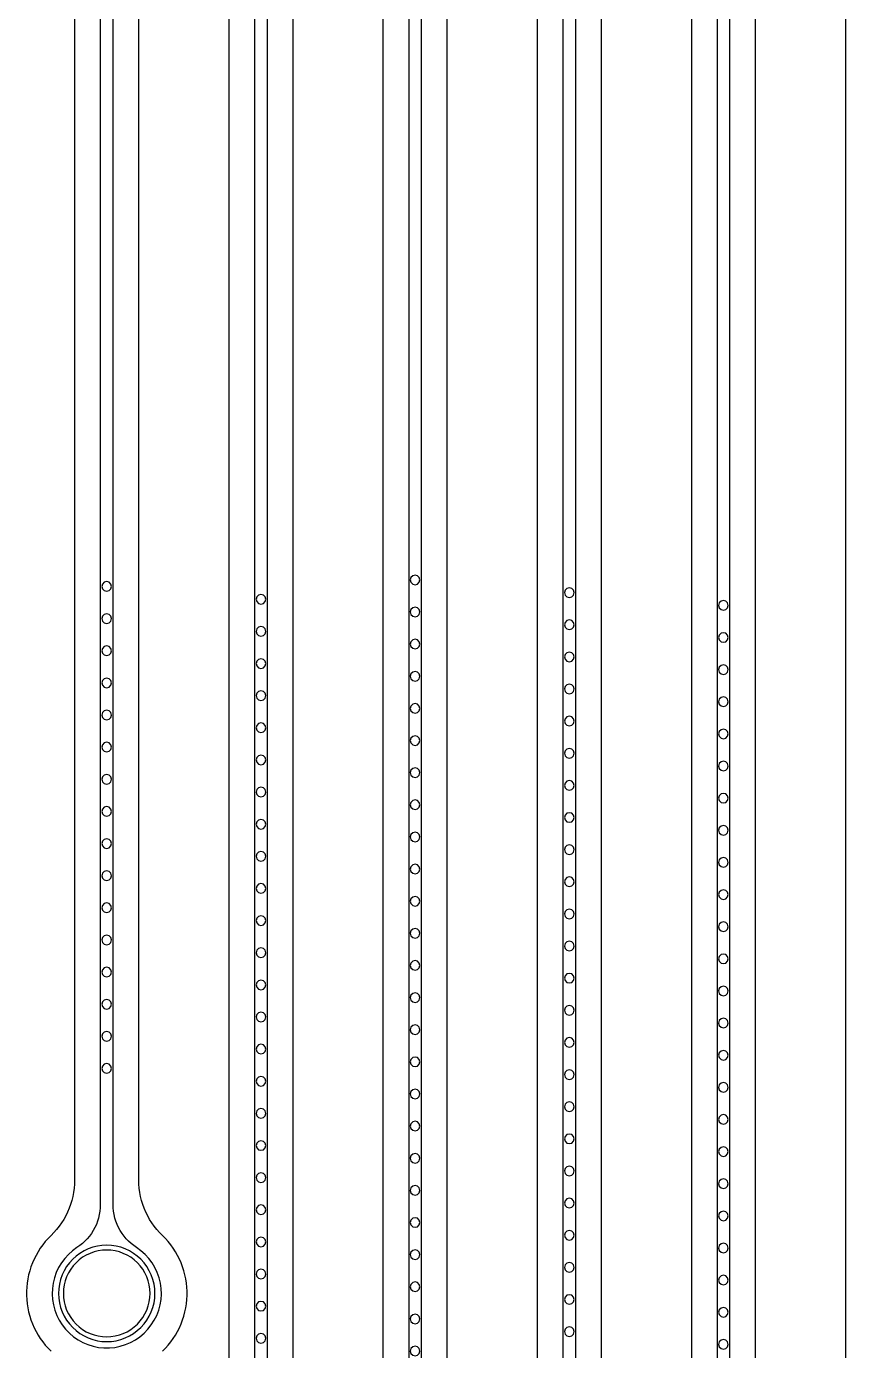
# Model space of a CAD drawing. Header units: metres. Extents: x -1805 to 1655, y -683 to 39617.
# Drawn here: x -785.5 to -658, y 3927.6 to 4133.7 of the extents above; entities that cross this region are included whole.
import ezdxf

# ---------------------------------------------------------------- set-up
doc = ezdxf.new("R2010")
doc.units = ezdxf.units.M
for name, color, linetype in [('Etching', 5, 'CONTINUOUS'), ('IONP', 7, 'CONTINUOUS'), ('Metal', 4, 'CONTINUOUS'), ('pad_etching', 1, 'CONTINUOUS'), ('PEDOT_SIROF', 6, 'CONTINUOUS')]:
    doc.layers.add(name, color=color, linetype=linetype)

msp = doc.modelspace()

# ---------------------------------------------------------------- linework, layer by layer
at = {"layer": 'Etching'}
for points in [[(-778, 9134.24), (-778, 3954.15), (-778.02, 3953.51), (-778.07, 3952.87), (-778.15, 3952.23), (-778.27, 3951.6), (-778.43, 3950.97), (-778.62, 3950.36), (-778.83, 3949.75), (-779.09, 3949.16), (-779.37, 3948.58), (-779.68, 3948.02), (-780.03, 3947.48), (-780.4, 3946.95), (-780.8, 3946.45), (-781.22, 3945.97), (-781.67, 3945.51), (-782.13, 3945.05), (-782.56, 3944.56), (-782.96, 3944.06), (-783.34, 3943.53), (-783.69, 3942.98), (-784.01, 3942.42), (-784.3, 3941.84), (-784.57, 3941.25), (-784.8, 3940.64), (-784.99, 3940.03), (-785.16, 3939.4), (-785.29, 3938.76), (-785.4, 3938.12), (-785.46, 3937.48), (-785.5, 3936.83), (-785.5, 3936.18), (-785.46, 3935.54), (-785.4, 3934.89), (-785.29, 3934.25), (-785.16, 3933.62), (-784.99, 3932.99), (-784.8, 3932.37), (-784.57, 3931.77), (-784.3, 3931.17), (-784.01, 3930.59), (-783.69, 3930.03), (-783.34, 3929.49), (-782.96, 3928.96), (-782.56, 3928.45), (-782.13, 3927.97), (-781.67, 3927.51)], [(-764.33, 3927.51), (-763.87, 3927.97), (-763.44, 3928.45), (-763.04, 3928.96), (-762.66, 3929.49), (-762.31, 3930.03), (-761.99, 3930.59), (-761.7, 3931.17), (-761.43, 3931.77), (-761.2, 3932.37), (-761.01, 3932.99), (-760.84, 3933.62), (-760.71, 3934.25), (-760.6, 3934.89), (-760.54, 3935.54), (-760.5, 3936.18), (-760.5, 3936.83), (-760.54, 3937.48), (-760.6, 3938.12), (-760.71, 3938.76), (-760.84, 3939.4), (-761.01, 3940.03), (-761.2, 3940.64), (-761.43, 3941.25), (-761.7, 3941.84), (-761.99, 3942.42), (-762.31, 3942.98), (-762.66, 3943.53), (-763.04, 3944.06), (-763.44, 3944.56), (-763.87, 3945.05), (-764.33, 3945.51), (-764.78, 3945.97), (-765.2, 3946.45), (-765.6, 3946.95), (-765.97, 3947.48), (-766.32, 3948.02), (-766.63, 3948.58), (-766.91, 3949.16), (-767.17, 3949.75), (-767.38, 3950.36), (-767.57, 3950.97), (-767.73, 3951.6), (-767.85, 3952.23), (-767.93, 3952.87), (-767.98, 3953.51), (-768, 3954.15), (-768, 9134.24)], [(-754, 9134.24), (-754, 3827.17)], [(-744, 3827.17), (-744, 9134.24)], [(-730, 9134.24), (-730, 3700.18)], [(-720, 3700.18), (-720, 9134.24)], [(-706, 9134.24), (-706, 3573.2)], [(-696, 3573.2), (-696, 9134.24)], [(-682, 9134.24), (-682, 3446.21)], [(-672, 3446.21), (-672, 9134.24)], [(-658, 9134.24), (-658, 3319.23)]]:
    msp.add_lwpolyline(points, dxfattribs=at)
at = {"layer": 'IONP'}
for points in [[(-772.25, 4046.51), (-772.35, 4046.88), (-772.62, 4047.16), (-773, 4047.26), (-773.38, 4047.16), (-773.65, 4046.88), (-773.75, 4046.51), (-773.65, 4046.13), (-773.38, 4045.86), (-773, 4045.76), (-772.62, 4045.86), (-772.35, 4046.13), (-772.25, 4046.51)], [(-724.25, 4047.54), (-724.35, 4047.91), (-724.62, 4048.19), (-725, 4048.29), (-725.38, 4048.19), (-725.65, 4047.91), (-725.75, 4047.54), (-725.65, 4047.16), (-725.38, 4046.89), (-725, 4046.79), (-724.62, 4046.89), (-724.35, 4047.16), (-724.25, 4047.54)], [(-748.25, 4044.52), (-748.35, 4044.9), (-748.62, 4045.17), (-749, 4045.27), (-749.38, 4045.17), (-749.65, 4044.9), (-749.75, 4044.52), (-749.65, 4044.15), (-749.38, 4043.87), (-749, 4043.77), (-748.62, 4043.87), (-748.35, 4044.15), (-748.25, 4044.52)], [(-700.25, 4045.56), (-700.35, 4045.93), (-700.62, 4046.21), (-701, 4046.31), (-701.38, 4046.21), (-701.65, 4045.93), (-701.75, 4045.56), (-701.65, 4045.18), (-701.38, 4044.91), (-701, 4044.81), (-700.62, 4044.91), (-700.35, 4045.18), (-700.25, 4045.56)], [(-724.25, 4042.54), (-724.35, 4042.91), (-724.62, 4043.19), (-725, 4043.29), (-725.38, 4043.19), (-725.65, 4042.91), (-725.75, 4042.54), (-725.65, 4042.16), (-725.38, 4041.89), (-725, 4041.79), (-724.62, 4041.89), (-724.35, 4042.16), (-724.25, 4042.54)], [(-676.25, 4043.57), (-676.35, 4043.95), (-676.62, 4044.22), (-677, 4044.32), (-677.38, 4044.22), (-677.65, 4043.95), (-677.75, 4043.57), (-677.65, 4043.2), (-677.38, 4042.92), (-677, 4042.82), (-676.62, 4042.92), (-676.35, 4043.2), (-676.25, 4043.57)], [(-772.25, 4041.51), (-772.35, 4041.88), (-772.62, 4042.16), (-773, 4042.26), (-773.38, 4042.16), (-773.65, 4041.88), (-773.75, 4041.51), (-773.65, 4041.13), (-773.38, 4040.86), (-773, 4040.76), (-772.62, 4040.86), (-772.35, 4041.13), (-772.25, 4041.51)], [(-700.25, 4040.56), (-700.35, 4040.93), (-700.62, 4041.21), (-701, 4041.31), (-701.38, 4041.21), (-701.65, 4040.93), (-701.75, 4040.56), (-701.65, 4040.18), (-701.38, 4039.91), (-701, 4039.81), (-700.62, 4039.91), (-700.35, 4040.18), (-700.25, 4040.56)], [(-748.25, 4039.52), (-748.35, 4039.9), (-748.62, 4040.17), (-749, 4040.27), (-749.38, 4040.17), (-749.65, 4039.9), (-749.75, 4039.52), (-749.65, 4039.15), (-749.38, 4038.87), (-749, 4038.77), (-748.62, 4038.87), (-748.35, 4039.15), (-748.25, 4039.52)], [(-724.25, 4037.54), (-724.35, 4037.91), (-724.62, 4038.19), (-725, 4038.29), (-725.38, 4038.19), (-725.65, 4037.91), (-725.75, 4037.54), (-725.65, 4037.16), (-725.38, 4036.89), (-725, 4036.79), (-724.62, 4036.89), (-724.35, 4037.16), (-724.25, 4037.54)], [(-676.25, 4038.57), (-676.35, 4038.95), (-676.62, 4039.22), (-677, 4039.32), (-677.38, 4039.22), (-677.65, 4038.95), (-677.75, 4038.57), (-677.65, 4038.2), (-677.38, 4037.92), (-677, 4037.82), (-676.62, 4037.92), (-676.35, 4038.2), (-676.25, 4038.57)], [(-772.25, 4036.51), (-772.35, 4036.88), (-772.62, 4037.16), (-773, 4037.26), (-773.38, 4037.16), (-773.65, 4036.88), (-773.75, 4036.51), (-773.65, 4036.13), (-773.38, 4035.86), (-773, 4035.76), (-772.62, 4035.86), (-772.35, 4036.13), (-772.25, 4036.51)], [(-700.25, 4035.56), (-700.35, 4035.93), (-700.62, 4036.21), (-701, 4036.31), (-701.38, 4036.21), (-701.65, 4035.93), (-701.75, 4035.56), (-701.65, 4035.18), (-701.38, 4034.91), (-701, 4034.81), (-700.62, 4034.91), (-700.35, 4035.18), (-700.25, 4035.56)], [(-748.25, 4034.52), (-748.35, 4034.9), (-748.62, 4035.17), (-749, 4035.27), (-749.38, 4035.17), (-749.65, 4034.9), (-749.75, 4034.52), (-749.65, 4034.15), (-749.38, 4033.87), (-749, 4033.77), (-748.62, 4033.87), (-748.35, 4034.15), (-748.25, 4034.52)], [(-676.25, 4033.57), (-676.35, 4033.95), (-676.62, 4034.22), (-677, 4034.32), (-677.38, 4034.22), (-677.65, 4033.95), (-677.75, 4033.57), (-677.65, 4033.2), (-677.38, 4032.92), (-677, 4032.82), (-676.62, 4032.92), (-676.35, 4033.2), (-676.25, 4033.57)], [(-772.25, 4031.51), (-772.35, 4031.88), (-772.62, 4032.16), (-773, 4032.26), (-773.38, 4032.16), (-773.65, 4031.88), (-773.75, 4031.51), (-773.65, 4031.13), (-773.38, 4030.86), (-773, 4030.76), (-772.62, 4030.86), (-772.35, 4031.13), (-772.25, 4031.51)], [(-724.25, 4032.54), (-724.35, 4032.91), (-724.62, 4033.19), (-725, 4033.29), (-725.38, 4033.19), (-725.65, 4032.91), (-725.75, 4032.54), (-725.65, 4032.16), (-725.38, 4031.89), (-725, 4031.79), (-724.62, 4031.89), (-724.35, 4032.16), (-724.25, 4032.54)], [(-748.25, 4029.52), (-748.35, 4029.9), (-748.62, 4030.17), (-749, 4030.27), (-749.38, 4030.17), (-749.65, 4029.9), (-749.75, 4029.52), (-749.65, 4029.15), (-749.38, 4028.87), (-749, 4028.77), (-748.62, 4028.87), (-748.35, 4029.15), (-748.25, 4029.52)], [(-700.25, 4030.56), (-700.35, 4030.93), (-700.62, 4031.21), (-701, 4031.31), (-701.38, 4031.21), (-701.65, 4030.93), (-701.75, 4030.56), (-701.65, 4030.18), (-701.38, 4029.91), (-701, 4029.81), (-700.62, 4029.91), (-700.35, 4030.18), (-700.25, 4030.56)], [(-724.25, 4027.54), (-724.35, 4027.91), (-724.62, 4028.19), (-725, 4028.29), (-725.38, 4028.19), (-725.65, 4027.91), (-725.75, 4027.54), (-725.65, 4027.16), (-725.38, 4026.89), (-725, 4026.79), (-724.62, 4026.89), (-724.35, 4027.16), (-724.25, 4027.54)], [(-676.25, 4028.57), (-676.35, 4028.95), (-676.62, 4029.22), (-677, 4029.32), (-677.38, 4029.22), (-677.65, 4028.95), (-677.75, 4028.57), (-677.65, 4028.2), (-677.38, 4027.92), (-677, 4027.82), (-676.62, 4027.92), (-676.35, 4028.2), (-676.25, 4028.57)], [(-772.25, 4026.51), (-772.35, 4026.88), (-772.62, 4027.16), (-773, 4027.26), (-773.38, 4027.16), (-773.65, 4026.88), (-773.75, 4026.51), (-773.65, 4026.13), (-773.38, 4025.86), (-773, 4025.76), (-772.62, 4025.86), (-772.35, 4026.13), (-772.25, 4026.51)], [(-700.25, 4025.56), (-700.35, 4025.93), (-700.62, 4026.21), (-701, 4026.31), (-701.38, 4026.21), (-701.65, 4025.93), (-701.75, 4025.56), (-701.65, 4025.18), (-701.38, 4024.91), (-701, 4024.81), (-700.62, 4024.91), (-700.35, 4025.18), (-700.25, 4025.56)], [(-748.25, 4024.52), (-748.35, 4024.9), (-748.62, 4025.17), (-749, 4025.27), (-749.38, 4025.17), (-749.65, 4024.9), (-749.75, 4024.52), (-749.65, 4024.15), (-749.38, 4023.87), (-749, 4023.77), (-748.62, 4023.87), (-748.35, 4024.15), (-748.25, 4024.52)], [(-676.25, 4023.57), (-676.35, 4023.95), (-676.62, 4024.22), (-677, 4024.32), (-677.38, 4024.22), (-677.65, 4023.95), (-677.75, 4023.57), (-677.65, 4023.2), (-677.38, 4022.92), (-677, 4022.82), (-676.62, 4022.92), (-676.35, 4023.2), (-676.25, 4023.57)], [(-772.25, 4021.51), (-772.35, 4021.88), (-772.62, 4022.16), (-773, 4022.26), (-773.38, 4022.16), (-773.65, 4021.88), (-773.75, 4021.51), (-773.65, 4021.13), (-773.38, 4020.86), (-773, 4020.76), (-772.62, 4020.86), (-772.35, 4021.13), (-772.25, 4021.51)], [(-724.25, 4022.54), (-724.35, 4022.91), (-724.62, 4023.19), (-725, 4023.29), (-725.38, 4023.19), (-725.65, 4022.91), (-725.75, 4022.54), (-725.65, 4022.16), (-725.38, 4021.89), (-725, 4021.79), (-724.62, 4021.89), (-724.35, 4022.16), (-724.25, 4022.54)], [(-748.25, 4019.52), (-748.35, 4019.9), (-748.62, 4020.17), (-749, 4020.27), (-749.38, 4020.17), (-749.65, 4019.9), (-749.75, 4019.52), (-749.65, 4019.15), (-749.38, 4018.87), (-749, 4018.77), (-748.62, 4018.87), (-748.35, 4019.15), (-748.25, 4019.52)], [(-700.25, 4020.56), (-700.35, 4020.93), (-700.62, 4021.21), (-701, 4021.31), (-701.38, 4021.21), (-701.65, 4020.93), (-701.75, 4020.56), (-701.65, 4020.18), (-701.38, 4019.91), (-701, 4019.81), (-700.62, 4019.91), (-700.35, 4020.18), (-700.25, 4020.56)], [(-724.25, 4017.54), (-724.35, 4017.91), (-724.62, 4018.19), (-725, 4018.29), (-725.38, 4018.19), (-725.65, 4017.91), (-725.75, 4017.54), (-725.65, 4017.16), (-725.38, 4016.89), (-725, 4016.79), (-724.62, 4016.89), (-724.35, 4017.16), (-724.25, 4017.54)], [(-676.25, 4018.57), (-676.35, 4018.95), (-676.62, 4019.22), (-677, 4019.32), (-677.38, 4019.22), (-677.65, 4018.95), (-677.75, 4018.57), (-677.65, 4018.2), (-677.38, 4017.92), (-677, 4017.82), (-676.62, 4017.92), (-676.35, 4018.2), (-676.25, 4018.57)], [(-772.25, 4016.51), (-772.35, 4016.88), (-772.62, 4017.16), (-773, 4017.26), (-773.38, 4017.16), (-773.65, 4016.88), (-773.75, 4016.51), (-773.65, 4016.13), (-773.38, 4015.86), (-773, 4015.76), (-772.62, 4015.86), (-772.35, 4016.13), (-772.25, 4016.51)], [(-700.25, 4015.56), (-700.35, 4015.93), (-700.62, 4016.21), (-701, 4016.31), (-701.38, 4016.21), (-701.65, 4015.93), (-701.75, 4015.56), (-701.65, 4015.18), (-701.38, 4014.91), (-701, 4014.81), (-700.62, 4014.91), (-700.35, 4015.18), (-700.25, 4015.56)], [(-748.25, 4014.52), (-748.35, 4014.9), (-748.62, 4015.17), (-749, 4015.27), (-749.38, 4015.17), (-749.65, 4014.9), (-749.75, 4014.52), (-749.65, 4014.15), (-749.38, 4013.87), (-749, 4013.77), (-748.62, 4013.87), (-748.35, 4014.15), (-748.25, 4014.52)], [(-676.25, 4013.57), (-676.35, 4013.95), (-676.62, 4014.22), (-677, 4014.32), (-677.38, 4014.22), (-677.65, 4013.95), (-677.75, 4013.57), (-677.65, 4013.2), (-677.38, 4012.92), (-677, 4012.82), (-676.62, 4012.92), (-676.35, 4013.2), (-676.25, 4013.57)], [(-772.25, 4011.51), (-772.35, 4011.88), (-772.62, 4012.16), (-773, 4012.26), (-773.38, 4012.16), (-773.65, 4011.88), (-773.75, 4011.51), (-773.65, 4011.13), (-773.38, 4010.86), (-773, 4010.76), (-772.62, 4010.86), (-772.35, 4011.13), (-772.25, 4011.51)], [(-724.25, 4012.54), (-724.35, 4012.91), (-724.62, 4013.19), (-725, 4013.29), (-725.38, 4013.19), (-725.65, 4012.91), (-725.75, 4012.54), (-725.65, 4012.16), (-725.38, 4011.89), (-725, 4011.79), (-724.62, 4011.89), (-724.35, 4012.16), (-724.25, 4012.54)], [(-748.25, 4009.52), (-748.35, 4009.9), (-748.62, 4010.17), (-749, 4010.27), (-749.38, 4010.17), (-749.65, 4009.9), (-749.75, 4009.52), (-749.65, 4009.15), (-749.38, 4008.87), (-749, 4008.77), (-748.62, 4008.87), (-748.35, 4009.15), (-748.25, 4009.52)], [(-700.25, 4010.56), (-700.35, 4010.93), (-700.62, 4011.21), (-701, 4011.31), (-701.38, 4011.21), (-701.65, 4010.93), (-701.75, 4010.56), (-701.65, 4010.18), (-701.38, 4009.91), (-701, 4009.81), (-700.62, 4009.91), (-700.35, 4010.18), (-700.25, 4010.56)], [(-724.25, 4007.54), (-724.35, 4007.91), (-724.62, 4008.19), (-725, 4008.29), (-725.38, 4008.19), (-725.65, 4007.91), (-725.75, 4007.54), (-725.65, 4007.16), (-725.38, 4006.89), (-725, 4006.79), (-724.62, 4006.89), (-724.35, 4007.16), (-724.25, 4007.54)], [(-676.25, 4008.57), (-676.35, 4008.95), (-676.62, 4009.22), (-677, 4009.32), (-677.38, 4009.22), (-677.65, 4008.95), (-677.75, 4008.57), (-677.65, 4008.2), (-677.38, 4007.92), (-677, 4007.82), (-676.62, 4007.92), (-676.35, 4008.2), (-676.25, 4008.57)], [(-772.25, 4006.51), (-772.35, 4006.88), (-772.62, 4007.16), (-773, 4007.26), (-773.38, 4007.16), (-773.65, 4006.88), (-773.75, 4006.51), (-773.65, 4006.13), (-773.38, 4005.86), (-773, 4005.76), (-772.62, 4005.86), (-772.35, 4006.13), (-772.25, 4006.51)], [(-748.25, 4004.52), (-748.35, 4004.9), (-748.62, 4005.17), (-749, 4005.27), (-749.38, 4005.17), (-749.65, 4004.9), (-749.75, 4004.52), (-749.65, 4004.15), (-749.38, 4003.87), (-749, 4003.77), (-748.62, 4003.87), (-748.35, 4004.15), (-748.25, 4004.52)], [(-700.25, 4005.56), (-700.35, 4005.93), (-700.62, 4006.21), (-701, 4006.31), (-701.38, 4006.21), (-701.65, 4005.93), (-701.75, 4005.56), (-701.65, 4005.18), (-701.38, 4004.91), (-701, 4004.81), (-700.62, 4004.91), (-700.35, 4005.18), (-700.25, 4005.56)], [(-724.25, 4002.54), (-724.35, 4002.91), (-724.62, 4003.19), (-725, 4003.29), (-725.38, 4003.19), (-725.65, 4002.91), (-725.75, 4002.54), (-725.65, 4002.16), (-725.38, 4001.89), (-725, 4001.79), (-724.62, 4001.89), (-724.35, 4002.16), (-724.25, 4002.54)], [(-676.25, 4003.57), (-676.35, 4003.95), (-676.62, 4004.22), (-677, 4004.32), (-677.38, 4004.22), (-677.65, 4003.95), (-677.75, 4003.57), (-677.65, 4003.2), (-677.38, 4002.92), (-677, 4002.82), (-676.62, 4002.92), (-676.35, 4003.2), (-676.25, 4003.57)], [(-772.25, 4001.51), (-772.35, 4001.88), (-772.62, 4002.16), (-773, 4002.26), (-773.38, 4002.16), (-773.65, 4001.88), (-773.75, 4001.51), (-773.65, 4001.13), (-773.38, 4000.86), (-773, 4000.76), (-772.62, 4000.86), (-772.35, 4001.13), (-772.25, 4001.51)], [(-700.25, 4000.56), (-700.35, 4000.93), (-700.62, 4001.21), (-701, 4001.31), (-701.38, 4001.21), (-701.65, 4000.93), (-701.75, 4000.56), (-701.65, 4000.18), (-701.38, 3999.91), (-701, 3999.81), (-700.62, 3999.91), (-700.35, 4000.18), (-700.25, 4000.56)], [(-748.25, 3999.52), (-748.35, 3999.9), (-748.62, 4000.17), (-749, 4000.27), (-749.38, 4000.17), (-749.65, 3999.9), (-749.75, 3999.52), (-749.65, 3999.15), (-749.38, 3998.87), (-749, 3998.77), (-748.62, 3998.87), (-748.35, 3999.15), (-748.25, 3999.52)], [(-676.25, 3998.57), (-676.35, 3998.95), (-676.62, 3999.22), (-677, 3999.32), (-677.38, 3999.22), (-677.65, 3998.95), (-677.75, 3998.57), (-677.65, 3998.2), (-677.38, 3997.92), (-677, 3997.82), (-676.62, 3997.92), (-676.35, 3998.2), (-676.25, 3998.57)], [(-772.25, 3996.51), (-772.35, 3996.88), (-772.62, 3997.16), (-773, 3997.26), (-773.38, 3997.16), (-773.65, 3996.88), (-773.75, 3996.51), (-773.65, 3996.13), (-773.38, 3995.86), (-773, 3995.76), (-772.62, 3995.86), (-772.35, 3996.13), (-772.25, 3996.51)], [(-724.25, 3997.54), (-724.35, 3997.91), (-724.62, 3998.19), (-725, 3998.29), (-725.38, 3998.19), (-725.65, 3997.91), (-725.75, 3997.54), (-725.65, 3997.16), (-725.38, 3996.89), (-725, 3996.79), (-724.62, 3996.89), (-724.35, 3997.16), (-724.25, 3997.54)], [(-748.25, 3994.52), (-748.35, 3994.9), (-748.62, 3995.17), (-749, 3995.27), (-749.38, 3995.17), (-749.65, 3994.9), (-749.75, 3994.52), (-749.65, 3994.15), (-749.38, 3993.87), (-749, 3993.77), (-748.62, 3993.87), (-748.35, 3994.15), (-748.25, 3994.52)], [(-700.25, 3995.56), (-700.35, 3995.93), (-700.62, 3996.21), (-701, 3996.31), (-701.38, 3996.21), (-701.65, 3995.93), (-701.75, 3995.56), (-701.65, 3995.18), (-701.38, 3994.91), (-701, 3994.81), (-700.62, 3994.91), (-700.35, 3995.18), (-700.25, 3995.56)], [(-724.25, 3992.54), (-724.35, 3992.91), (-724.62, 3993.19), (-725, 3993.29), (-725.38, 3993.19), (-725.65, 3992.91), (-725.75, 3992.54), (-725.65, 3992.16), (-725.38, 3991.89), (-725, 3991.79), (-724.62, 3991.89), (-724.35, 3992.16), (-724.25, 3992.54)], [(-676.25, 3993.57), (-676.35, 3993.95), (-676.62, 3994.22), (-677, 3994.32), (-677.38, 3994.22), (-677.65, 3993.95), (-677.75, 3993.57), (-677.65, 3993.2), (-677.38, 3992.92), (-677, 3992.82), (-676.62, 3992.92), (-676.35, 3993.2), (-676.25, 3993.57)], [(-772.25, 3991.51), (-772.35, 3991.88), (-772.62, 3992.16), (-773, 3992.26), (-773.38, 3992.16), (-773.65, 3991.88), (-773.75, 3991.51), (-773.65, 3991.13), (-773.38, 3990.86), (-773, 3990.76), (-772.62, 3990.86), (-772.35, 3991.13), (-772.25, 3991.51)], [(-700.25, 3990.56), (-700.35, 3990.93), (-700.62, 3991.21), (-701, 3991.31), (-701.38, 3991.21), (-701.65, 3990.93), (-701.75, 3990.56), (-701.65, 3990.18), (-701.38, 3989.91), (-701, 3989.81), (-700.62, 3989.91), (-700.35, 3990.18), (-700.25, 3990.56)], [(-748.25, 3989.52), (-748.35, 3989.9), (-748.62, 3990.17), (-749, 3990.27), (-749.38, 3990.17), (-749.65, 3989.9), (-749.75, 3989.52), (-749.65, 3989.15), (-749.38, 3988.87), (-749, 3988.77), (-748.62, 3988.87), (-748.35, 3989.15), (-748.25, 3989.52)], [(-676.25, 3988.57), (-676.35, 3988.95), (-676.62, 3989.22), (-677, 3989.32), (-677.38, 3989.22), (-677.65, 3988.95), (-677.75, 3988.57), (-677.65, 3988.2), (-677.38, 3987.92), (-677, 3987.82), (-676.62, 3987.92), (-676.35, 3988.2), (-676.25, 3988.57)], [(-772.25, 3986.51), (-772.35, 3986.88), (-772.62, 3987.16), (-773, 3987.26), (-773.38, 3987.16), (-773.65, 3986.88), (-773.75, 3986.51), (-773.65, 3986.13), (-773.38, 3985.86), (-773, 3985.76), (-772.62, 3985.86), (-772.35, 3986.13), (-772.25, 3986.51)], [(-724.25, 3987.54), (-724.35, 3987.91), (-724.62, 3988.19), (-725, 3988.29), (-725.38, 3988.19), (-725.65, 3987.91), (-725.75, 3987.54), (-725.65, 3987.16), (-725.38, 3986.89), (-725, 3986.79), (-724.62, 3986.89), (-724.35, 3987.16), (-724.25, 3987.54)], [(-748.25, 3984.52), (-748.35, 3984.9), (-748.62, 3985.17), (-749, 3985.27), (-749.38, 3985.17), (-749.65, 3984.9), (-749.75, 3984.52), (-749.65, 3984.15), (-749.38, 3983.87), (-749, 3983.77), (-748.62, 3983.87), (-748.35, 3984.15), (-748.25, 3984.52)], [(-700.25, 3985.56), (-700.35, 3985.93), (-700.62, 3986.21), (-701, 3986.31), (-701.38, 3986.21), (-701.65, 3985.93), (-701.75, 3985.56), (-701.65, 3985.18), (-701.38, 3984.91), (-701, 3984.81), (-700.62, 3984.91), (-700.35, 3985.18), (-700.25, 3985.56)], [(-724.25, 3982.54), (-724.35, 3982.91), (-724.62, 3983.19), (-725, 3983.29), (-725.38, 3983.19), (-725.65, 3982.91), (-725.75, 3982.54), (-725.65, 3982.16), (-725.38, 3981.89), (-725, 3981.79), (-724.62, 3981.89), (-724.35, 3982.16), (-724.25, 3982.54)], [(-676.25, 3983.57), (-676.35, 3983.95), (-676.62, 3984.22), (-677, 3984.32), (-677.38, 3984.22), (-677.65, 3983.95), (-677.75, 3983.57), (-677.65, 3983.2), (-677.38, 3982.92), (-677, 3982.82), (-676.62, 3982.92), (-676.35, 3983.2), (-676.25, 3983.57)], [(-772.25, 3981.51), (-772.35, 3981.88), (-772.62, 3982.16), (-773, 3982.26), (-773.38, 3982.16), (-773.65, 3981.88), (-773.75, 3981.51), (-773.65, 3981.13), (-773.38, 3980.86), (-773, 3980.76), (-772.62, 3980.86), (-772.35, 3981.13), (-772.25, 3981.51)], [(-700.25, 3980.56), (-700.35, 3980.93), (-700.62, 3981.21), (-701, 3981.31), (-701.38, 3981.21), (-701.65, 3980.93), (-701.75, 3980.56), (-701.65, 3980.18), (-701.38, 3979.91), (-701, 3979.81), (-700.62, 3979.91), (-700.35, 3980.18), (-700.25, 3980.56)], [(-748.25, 3979.52), (-748.35, 3979.9), (-748.62, 3980.17), (-749, 3980.27), (-749.38, 3980.17), (-749.65, 3979.9), (-749.75, 3979.52), (-749.65, 3979.15), (-749.38, 3978.87), (-749, 3978.77), (-748.62, 3978.87), (-748.35, 3979.15), (-748.25, 3979.52)], [(-676.25, 3978.57), (-676.35, 3978.95), (-676.62, 3979.22), (-677, 3979.32), (-677.38, 3979.22), (-677.65, 3978.95), (-677.75, 3978.57), (-677.65, 3978.2), (-677.38, 3977.92), (-677, 3977.82), (-676.62, 3977.92), (-676.35, 3978.2), (-676.25, 3978.57)], [(-772.25, 3976.51), (-772.35, 3976.88), (-772.62, 3977.16), (-773, 3977.26), (-773.38, 3977.16), (-773.65, 3976.88), (-773.75, 3976.51), (-773.65, 3976.13), (-773.38, 3975.86), (-773, 3975.76), (-772.62, 3975.86), (-772.35, 3976.13), (-772.25, 3976.51)], [(-724.25, 3977.54), (-724.35, 3977.91), (-724.62, 3978.19), (-725, 3978.29), (-725.38, 3978.19), (-725.65, 3977.91), (-725.75, 3977.54), (-725.65, 3977.16), (-725.38, 3976.89), (-725, 3976.79), (-724.62, 3976.89), (-724.35, 3977.16), (-724.25, 3977.54)], [(-748.25, 3974.52), (-748.35, 3974.9), (-748.62, 3975.17), (-749, 3975.27), (-749.38, 3975.17), (-749.65, 3974.9), (-749.75, 3974.52), (-749.65, 3974.15), (-749.38, 3973.87), (-749, 3973.77), (-748.62, 3973.87), (-748.35, 3974.15), (-748.25, 3974.52)], [(-700.25, 3975.56), (-700.35, 3975.93), (-700.62, 3976.21), (-701, 3976.31), (-701.38, 3976.21), (-701.65, 3975.93), (-701.75, 3975.56), (-701.65, 3975.18), (-701.38, 3974.91), (-701, 3974.81), (-700.62, 3974.91), (-700.35, 3975.18), (-700.25, 3975.56)], [(-724.25, 3972.54), (-724.35, 3972.91), (-724.62, 3973.19), (-725, 3973.29), (-725.38, 3973.19), (-725.65, 3972.91), (-725.75, 3972.54), (-725.65, 3972.16), (-725.38, 3971.89), (-725, 3971.79), (-724.62, 3971.89), (-724.35, 3972.16), (-724.25, 3972.54)], [(-676.25, 3973.57), (-676.35, 3973.95), (-676.62, 3974.22), (-677, 3974.32), (-677.38, 3974.22), (-677.65, 3973.95), (-677.75, 3973.57), (-677.65, 3973.2), (-677.38, 3972.92), (-677, 3972.82), (-676.62, 3972.92), (-676.35, 3973.2), (-676.25, 3973.57)], [(-772.25, 3971.51), (-772.35, 3971.88), (-772.62, 3972.16), (-773, 3972.26), (-773.38, 3972.16), (-773.65, 3971.88), (-773.75, 3971.51), (-773.65, 3971.13), (-773.38, 3970.86), (-773, 3970.76), (-772.62, 3970.86), (-772.35, 3971.13), (-772.25, 3971.51)], [(-748.25, 3969.52), (-748.35, 3969.9), (-748.62, 3970.17), (-749, 3970.27), (-749.38, 3970.17), (-749.65, 3969.9), (-749.75, 3969.52), (-749.65, 3969.15), (-749.38, 3968.87), (-749, 3968.77), (-748.62, 3968.87), (-748.35, 3969.15), (-748.25, 3969.52)], [(-700.25, 3970.56), (-700.35, 3970.93), (-700.62, 3971.21), (-701, 3971.31), (-701.38, 3971.21), (-701.65, 3970.93), (-701.75, 3970.56), (-701.65, 3970.18), (-701.38, 3969.91), (-701, 3969.81), (-700.62, 3969.91), (-700.35, 3970.18), (-700.25, 3970.56)], [(-724.25, 3967.54), (-724.35, 3967.91), (-724.62, 3968.19), (-725, 3968.29), (-725.38, 3968.19), (-725.65, 3967.91), (-725.75, 3967.54), (-725.65, 3967.16), (-725.38, 3966.89), (-725, 3966.79), (-724.62, 3966.89), (-724.35, 3967.16), (-724.25, 3967.54)], [(-676.25, 3968.57), (-676.35, 3968.95), (-676.62, 3969.22), (-677, 3969.32), (-677.38, 3969.22), (-677.65, 3968.95), (-677.75, 3968.57), (-677.65, 3968.2), (-677.38, 3967.92), (-677, 3967.82), (-676.62, 3967.92), (-676.35, 3968.2), (-676.25, 3968.57)], [(-700.25, 3965.56), (-700.35, 3965.93), (-700.62, 3966.21), (-701, 3966.31), (-701.38, 3966.21), (-701.65, 3965.93), (-701.75, 3965.56), (-701.65, 3965.18), (-701.38, 3964.91), (-701, 3964.81), (-700.62, 3964.91), (-700.35, 3965.18), (-700.25, 3965.56)], [(-748.25, 3964.52), (-748.35, 3964.9), (-748.62, 3965.17), (-749, 3965.27), (-749.38, 3965.17), (-749.65, 3964.9), (-749.75, 3964.52), (-749.65, 3964.15), (-749.38, 3963.87), (-749, 3963.77), (-748.62, 3963.87), (-748.35, 3964.15), (-748.25, 3964.52)], [(-676.25, 3963.57), (-676.35, 3963.95), (-676.62, 3964.22), (-677, 3964.32), (-677.38, 3964.22), (-677.65, 3963.95), (-677.75, 3963.57), (-677.65, 3963.2), (-677.38, 3962.92), (-677, 3962.82), (-676.62, 3962.92), (-676.35, 3963.2), (-676.25, 3963.57)], [(-724.25, 3962.54), (-724.35, 3962.91), (-724.62, 3963.19), (-725, 3963.29), (-725.38, 3963.19), (-725.65, 3962.91), (-725.75, 3962.54), (-725.65, 3962.16), (-725.38, 3961.89), (-725, 3961.79), (-724.62, 3961.89), (-724.35, 3962.16), (-724.25, 3962.54)], [(-748.25, 3959.52), (-748.35, 3959.9), (-748.62, 3960.17), (-749, 3960.27), (-749.38, 3960.17), (-749.65, 3959.9), (-749.75, 3959.52), (-749.65, 3959.15), (-749.38, 3958.87), (-749, 3958.77), (-748.62, 3958.87), (-748.35, 3959.15), (-748.25, 3959.52)], [(-700.25, 3960.56), (-700.35, 3960.93), (-700.62, 3961.21), (-701, 3961.31), (-701.38, 3961.21), (-701.65, 3960.93), (-701.75, 3960.56), (-701.65, 3960.18), (-701.38, 3959.91), (-701, 3959.81), (-700.62, 3959.91), (-700.35, 3960.18), (-700.25, 3960.56)], [(-724.25, 3957.54), (-724.35, 3957.91), (-724.62, 3958.19), (-725, 3958.29), (-725.38, 3958.19), (-725.65, 3957.91), (-725.75, 3957.54), (-725.65, 3957.16), (-725.38, 3956.89), (-725, 3956.79), (-724.62, 3956.89), (-724.35, 3957.16), (-724.25, 3957.54)], [(-676.25, 3958.57), (-676.35, 3958.95), (-676.62, 3959.22), (-677, 3959.32), (-677.38, 3959.22), (-677.65, 3958.95), (-677.75, 3958.57), (-677.65, 3958.2), (-677.38, 3957.92), (-677, 3957.82), (-676.62, 3957.92), (-676.35, 3958.2), (-676.25, 3958.57)], [(-700.25, 3955.56), (-700.35, 3955.93), (-700.62, 3956.21), (-701, 3956.31), (-701.38, 3956.21), (-701.65, 3955.93), (-701.75, 3955.56), (-701.65, 3955.18), (-701.38, 3954.91), (-701, 3954.81), (-700.62, 3954.91), (-700.35, 3955.18), (-700.25, 3955.56)], [(-748.25, 3954.52), (-748.35, 3954.9), (-748.62, 3955.17), (-749, 3955.27), (-749.38, 3955.17), (-749.65, 3954.9), (-749.75, 3954.52), (-749.65, 3954.15), (-749.38, 3953.87), (-749, 3953.77), (-748.62, 3953.87), (-748.35, 3954.15), (-748.25, 3954.52)], [(-676.25, 3953.57), (-676.35, 3953.95), (-676.62, 3954.22), (-677, 3954.32), (-677.38, 3954.22), (-677.65, 3953.95), (-677.75, 3953.57), (-677.65, 3953.2), (-677.38, 3952.92), (-677, 3952.82), (-676.62, 3952.92), (-676.35, 3953.2), (-676.25, 3953.57)], [(-724.25, 3952.54), (-724.35, 3952.91), (-724.62, 3953.19), (-725, 3953.29), (-725.38, 3953.19), (-725.65, 3952.91), (-725.75, 3952.54), (-725.65, 3952.16), (-725.38, 3951.89), (-725, 3951.79), (-724.62, 3951.89), (-724.35, 3952.16), (-724.25, 3952.54)], [(-748.25, 3949.52), (-748.35, 3949.9), (-748.62, 3950.17), (-749, 3950.27), (-749.38, 3950.17), (-749.65, 3949.9), (-749.75, 3949.52), (-749.65, 3949.15), (-749.38, 3948.87), (-749, 3948.77), (-748.62, 3948.87), (-748.35, 3949.15), (-748.25, 3949.52)], [(-700.25, 3950.56), (-700.35, 3950.93), (-700.62, 3951.21), (-701, 3951.31), (-701.38, 3951.21), (-701.65, 3950.93), (-701.75, 3950.56), (-701.65, 3950.18), (-701.38, 3949.91), (-701, 3949.81), (-700.62, 3949.91), (-700.35, 3950.18), (-700.25, 3950.56)], [(-724.25, 3947.54), (-724.35, 3947.91), (-724.62, 3948.19), (-725, 3948.29), (-725.38, 3948.19), (-725.65, 3947.91), (-725.75, 3947.54), (-725.65, 3947.16), (-725.38, 3946.89), (-725, 3946.79), (-724.62, 3946.89), (-724.35, 3947.16), (-724.25, 3947.54)], [(-676.25, 3948.57), (-676.35, 3948.95), (-676.62, 3949.22), (-677, 3949.32), (-677.38, 3949.22), (-677.65, 3948.95), (-677.75, 3948.57), (-677.65, 3948.2), (-677.38, 3947.92), (-677, 3947.82), (-676.62, 3947.92), (-676.35, 3948.2), (-676.25, 3948.57)], [(-700.25, 3945.56), (-700.35, 3945.93), (-700.62, 3946.21), (-701, 3946.31), (-701.38, 3946.21), (-701.65, 3945.93), (-701.75, 3945.56), (-701.65, 3945.18), (-701.38, 3944.91), (-701, 3944.81), (-700.62, 3944.91), (-700.35, 3945.18), (-700.25, 3945.56)], [(-748.25, 3944.52), (-748.35, 3944.9), (-748.62, 3945.17), (-749, 3945.27), (-749.38, 3945.17), (-749.65, 3944.9), (-749.75, 3944.52), (-749.65, 3944.15), (-749.38, 3943.87), (-749, 3943.77), (-748.62, 3943.87), (-748.35, 3944.15), (-748.25, 3944.52)], [(-676.25, 3943.57), (-676.35, 3943.95), (-676.62, 3944.22), (-677, 3944.32), (-677.38, 3944.22), (-677.65, 3943.95), (-677.75, 3943.57), (-677.65, 3943.2), (-677.38, 3942.92), (-677, 3942.82), (-676.62, 3942.92), (-676.35, 3943.2), (-676.25, 3943.57)], [(-724.25, 3942.54), (-724.35, 3942.91), (-724.62, 3943.19), (-725, 3943.29), (-725.38, 3943.19), (-725.65, 3942.91), (-725.75, 3942.54), (-725.65, 3942.16), (-725.38, 3941.89), (-725, 3941.79), (-724.62, 3941.89), (-724.35, 3942.16), (-724.25, 3942.54)], [(-748.25, 3939.52), (-748.35, 3939.9), (-748.62, 3940.17), (-749, 3940.27), (-749.38, 3940.17), (-749.65, 3939.9), (-749.75, 3939.52), (-749.65, 3939.15), (-749.38, 3938.87), (-749, 3938.77), (-748.62, 3938.87), (-748.35, 3939.15), (-748.25, 3939.52)], [(-700.25, 3940.56), (-700.35, 3940.93), (-700.62, 3941.21), (-701, 3941.31), (-701.38, 3941.21), (-701.65, 3940.93), (-701.75, 3940.56), (-701.65, 3940.18), (-701.38, 3939.91), (-701, 3939.81), (-700.62, 3939.91), (-700.35, 3940.18), (-700.25, 3940.56)], [(-724.25, 3937.54), (-724.35, 3937.91), (-724.62, 3938.19), (-725, 3938.29), (-725.38, 3938.19), (-725.65, 3937.91), (-725.75, 3937.54), (-725.65, 3937.16), (-725.38, 3936.89), (-725, 3936.79), (-724.62, 3936.89), (-724.35, 3937.16), (-724.25, 3937.54)], [(-676.25, 3938.57), (-676.35, 3938.95), (-676.62, 3939.22), (-677, 3939.32), (-677.38, 3939.22), (-677.65, 3938.95), (-677.75, 3938.57), (-677.65, 3938.2), (-677.38, 3937.92), (-677, 3937.82), (-676.62, 3937.92), (-676.35, 3938.2), (-676.25, 3938.57)], [(-748.25, 3934.52), (-748.35, 3934.9), (-748.62, 3935.17), (-749, 3935.27), (-749.38, 3935.17), (-749.65, 3934.9), (-749.75, 3934.52), (-749.65, 3934.15), (-749.38, 3933.87), (-749, 3933.77), (-748.62, 3933.87), (-748.35, 3934.15), (-748.25, 3934.52)], [(-700.25, 3935.56), (-700.35, 3935.93), (-700.62, 3936.21), (-701, 3936.31), (-701.38, 3936.21), (-701.65, 3935.93), (-701.75, 3935.56), (-701.65, 3935.18), (-701.38, 3934.91), (-701, 3934.81), (-700.62, 3934.91), (-700.35, 3935.18), (-700.25, 3935.56)], [(-724.25, 3932.54), (-724.35, 3932.91), (-724.62, 3933.19), (-725, 3933.29), (-725.38, 3933.19), (-725.65, 3932.91), (-725.75, 3932.54), (-725.65, 3932.16), (-725.38, 3931.89), (-725, 3931.79), (-724.62, 3931.89), (-724.35, 3932.16), (-724.25, 3932.54)], [(-676.25, 3933.57), (-676.35, 3933.95), (-676.62, 3934.22), (-677, 3934.32), (-677.38, 3934.22), (-677.65, 3933.95), (-677.75, 3933.57), (-677.65, 3933.2), (-677.38, 3932.92), (-677, 3932.82), (-676.62, 3932.92), (-676.35, 3933.2), (-676.25, 3933.57)], [(-700.25, 3930.56), (-700.35, 3930.93), (-700.62, 3931.21), (-701, 3931.31), (-701.38, 3931.21), (-701.65, 3930.93), (-701.75, 3930.56), (-701.65, 3930.18), (-701.38, 3929.91), (-701, 3929.81), (-700.62, 3929.91), (-700.35, 3930.18), (-700.25, 3930.56)], [(-748.25, 3929.52), (-748.35, 3929.9), (-748.62, 3930.17), (-749, 3930.27), (-749.38, 3930.17), (-749.65, 3929.9), (-749.75, 3929.52), (-749.65, 3929.15), (-749.38, 3928.87), (-749, 3928.77), (-748.62, 3928.87), (-748.35, 3929.15), (-748.25, 3929.52)], [(-676.25, 3928.57), (-676.35, 3928.95), (-676.62, 3929.22), (-677, 3929.32), (-677.38, 3929.22), (-677.65, 3928.95), (-677.75, 3928.57), (-677.65, 3928.2), (-677.38, 3927.92), (-677, 3927.82), (-676.62, 3927.92), (-676.35, 3928.2), (-676.25, 3928.57)], [(-724.25, 3927.54), (-724.35, 3927.91), (-724.62, 3928.19), (-725, 3928.29), (-725.38, 3928.19), (-725.65, 3927.91), (-725.75, 3927.54), (-725.65, 3927.16), (-725.38, 3926.89), (-725, 3926.79), (-724.62, 3926.89), (-724.35, 3927.16), (-724.25, 3927.54)]]:
    msp.add_lwpolyline(points, close=True, dxfattribs=at)
at = {"layer": 'Metal'}
for points in [[(-774, 9436.51), (-774, 3950.34), (-774.02, 3949.81), (-774.07, 3949.28), (-774.16, 3948.76), (-774.28, 3948.24), (-774.44, 3947.74), (-774.62, 3947.24), (-774.85, 3946.76), (-775.1, 3946.29), (-775.38, 3945.84), (-775.69, 3945.42), (-776.03, 3945.01), (-776.4, 3944.63), (-776.79, 3944.27), (-777.2, 3943.94), (-777.64, 3943.63), (-778.33, 3943.13), (-778.97, 3942.56), (-779.54, 3941.93), (-780.06, 3941.25), (-780.5, 3940.52), (-780.86, 3939.74), (-781.15, 3938.94), (-781.35, 3938.11), (-781.47, 3937.26), (-781.5, 3936.41), (-781.45, 3935.55), (-781.31, 3934.71), (-781.09, 3933.89), (-780.78, 3933.09), (-780.4, 3932.32), (-779.94, 3931.6), (-779.41, 3930.93), (-778.82, 3930.31), (-778.17, 3929.76), (-777.47, 3929.28), (-776.72, 3928.86), (-775.93, 3928.53), (-775.11, 3928.28), (-774.28, 3928.1), (-773.43, 3928.02), (-772.57, 3928.02), (-771.72, 3928.1), (-770.89, 3928.28), (-770.07, 3928.53), (-769.28, 3928.86), (-768.53, 3929.28), (-767.83, 3929.76), (-767.18, 3930.31), (-766.59, 3930.93), (-766.06, 3931.6), (-765.6, 3932.32), (-765.22, 3933.09), (-764.91, 3933.89), (-764.69, 3934.71), (-764.55, 3935.55), (-764.5, 3936.41), (-764.53, 3937.26), (-764.65, 3938.11), (-764.85, 3938.94), (-765.14, 3939.74), (-765.5, 3940.52), (-765.94, 3941.25), (-766.46, 3941.93), (-767.03, 3942.56), (-767.67, 3943.13), (-768.36, 3943.63), (-768.8, 3943.94), (-769.21, 3944.27), (-769.6, 3944.63), (-769.97, 3945.01), (-770.31, 3945.42), (-770.62, 3945.84), (-770.9, 3946.29), (-771.15, 3946.76), (-771.38, 3947.24), (-771.56, 3947.74), (-771.72, 3948.24), (-771.84, 3948.76), (-771.93, 3949.28), (-771.98, 3949.81), (-772, 3950.34), (-772, 9436.51)], [(-750, 9436.51), (-750, 3823.35)], [(-748, 3823.35), (-748, 9436.51)], [(-726, 9436.51), (-726, 3696.37)], [(-724, 3696.37), (-724, 9436.51)], [(-702, 9436.51), (-702, 3569.38)], [(-700, 3569.38), (-700, 9436.51)], [(-678, 9436.51), (-678, 3442.4)], [(-676, 3442.4), (-676, 9436.51)]]:
    msp.add_lwpolyline(points, dxfattribs=at)
at = {"layer": 'pad_etching'}
msp.add_lwpolyline([(-766.25, 3936.51), (-766.28, 3937.17), (-766.38, 3937.82), (-766.54, 3938.47), (-766.76, 3939.09), (-767.05, 3939.69), (-767.39, 3940.26), (-767.78, 3940.79), (-768.23, 3941.28), (-768.72, 3941.73), (-769.25, 3942.12), (-769.82, 3942.46), (-770.42, 3942.74), (-771.04, 3942.97), (-771.68, 3943.13), (-772.34, 3943.23), (-773, 3943.26), (-773.66, 3943.23), (-774.32, 3943.13), (-774.96, 3942.97), (-775.58, 3942.74), (-776.18, 3942.46), (-776.75, 3942.12), (-777.28, 3941.73), (-777.77, 3941.28), (-778.22, 3940.79), (-778.61, 3940.26), (-778.95, 3939.69), (-779.24, 3939.09), (-779.46, 3938.47), (-779.62, 3937.82), (-779.72, 3937.17), (-779.75, 3936.51), (-779.72, 3935.85), (-779.62, 3935.19), (-779.46, 3934.55), (-779.24, 3933.92), (-778.95, 3933.33), (-778.61, 3932.76), (-778.22, 3932.23), (-777.77, 3931.73), (-777.28, 3931.29), (-776.75, 3930.9), (-776.18, 3930.55), (-775.58, 3930.27), (-774.96, 3930.05), (-774.32, 3929.89), (-773.66, 3929.79), (-773, 3929.76), (-772.34, 3929.79), (-771.68, 3929.89), (-771.04, 3930.05), (-770.42, 3930.27), (-769.82, 3930.55), (-769.25, 3930.9), (-768.72, 3931.29), (-768.23, 3931.73), (-767.78, 3932.23), (-767.39, 3932.76), (-767.05, 3933.33), (-766.76, 3933.92), (-766.54, 3934.55), (-766.38, 3935.19), (-766.28, 3935.85), (-766.25, 3936.51)], close=True, dxfattribs=at)
at = {"layer": 'PEDOT_SIROF'}
msp.add_lwpolyline([(-765.5, 3936.51), (-765.54, 3937.24), (-765.64, 3937.97), (-765.82, 3938.69), (-766.07, 3939.38), (-766.39, 3940.04), (-766.76, 3940.67), (-767.2, 3941.27), (-767.7, 3941.81), (-768.24, 3942.31), (-768.83, 3942.74), (-769.46, 3943.12), (-770.13, 3943.44), (-770.82, 3943.68), (-771.54, 3943.86), (-772.26, 3943.97), (-773, 3944.01), (-773.74, 3943.97), (-774.46, 3943.86), (-775.18, 3943.68), (-775.87, 3943.44), (-776.54, 3943.12), (-777.17, 3942.74), (-777.76, 3942.31), (-778.3, 3941.81), (-778.8, 3941.27), (-779.24, 3940.67), (-779.61, 3940.04), (-779.93, 3939.38), (-780.18, 3938.69), (-780.36, 3937.97), (-780.46, 3937.24), (-780.5, 3936.51), (-780.46, 3935.77), (-780.36, 3935.04), (-780.18, 3934.33), (-779.93, 3933.64), (-779.61, 3932.97), (-779.24, 3932.34), (-778.8, 3931.75), (-778.3, 3931.2), (-777.76, 3930.71), (-777.17, 3930.27), (-776.54, 3929.89), (-775.87, 3929.58), (-775.18, 3929.33), (-774.46, 3929.15), (-773.74, 3929.04), (-773, 3929.01), (-772.26, 3929.04), (-771.54, 3929.15), (-770.82, 3929.33), (-770.13, 3929.58), (-769.46, 3929.89), (-768.83, 3930.27), (-768.24, 3930.71), (-767.7, 3931.2), (-767.2, 3931.75), (-766.76, 3932.34), (-766.39, 3932.97), (-766.07, 3933.64), (-765.82, 3934.33), (-765.64, 3935.04), (-765.54, 3935.77), (-765.5, 3936.51)], close=True, dxfattribs=at)

doc.saveas('drawing.dxf')
